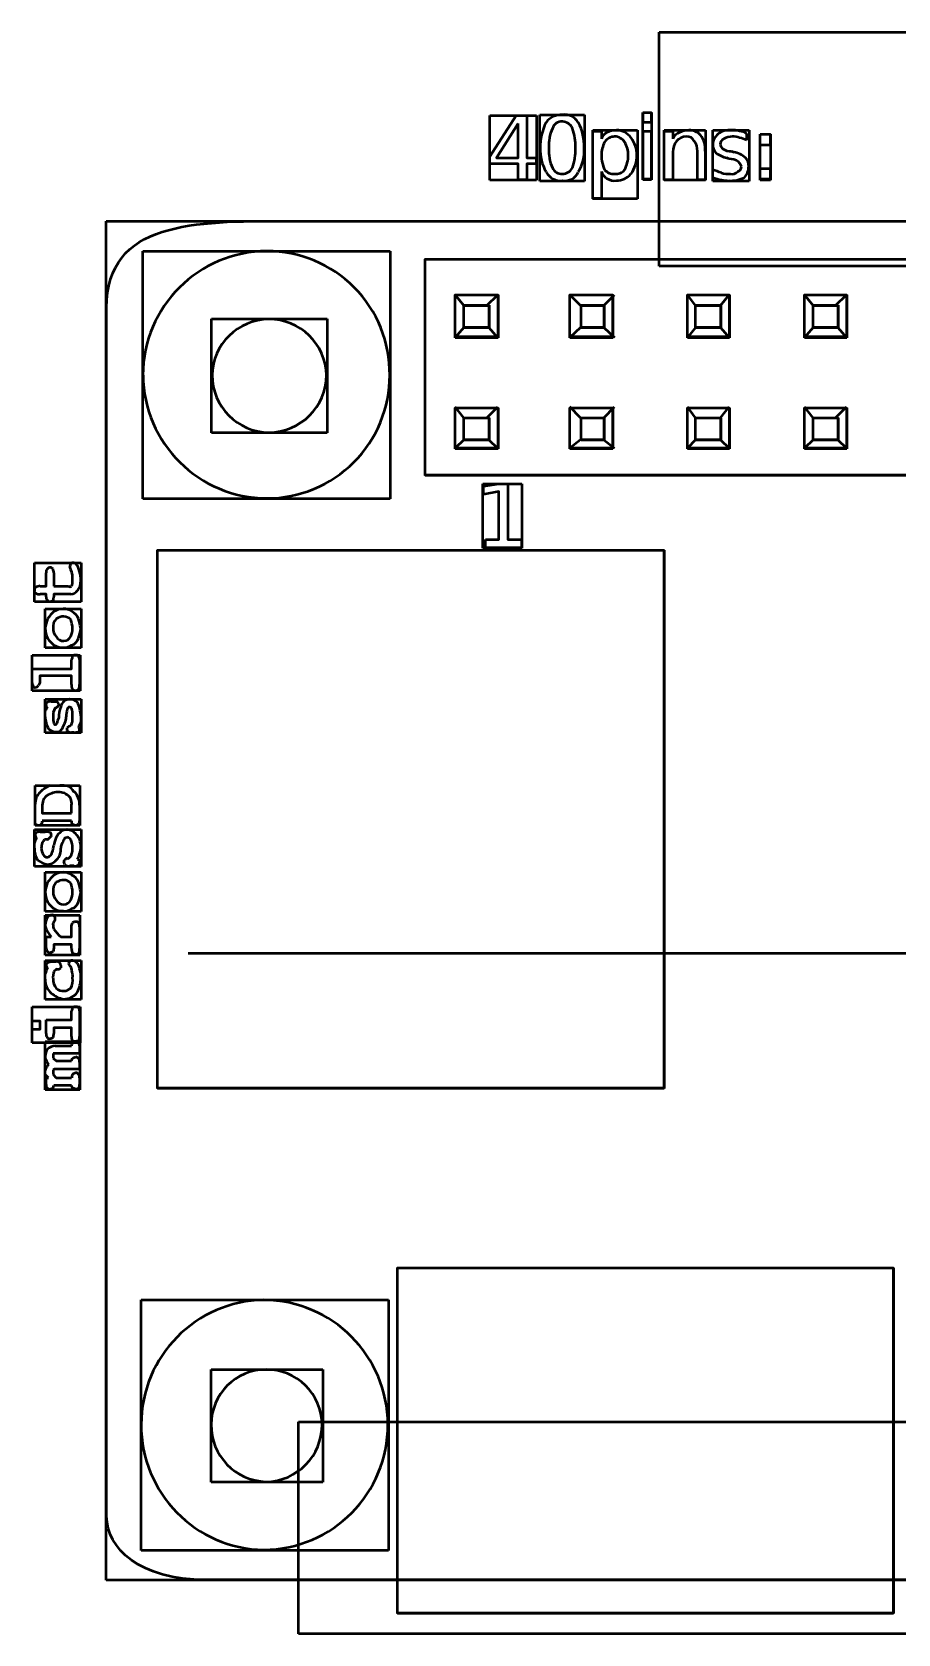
# Model space of a CAD drawing. Header units: millimetres. Extents: x 0 to 246, y -100 to 84.
# Drawn here: x 171.03 to 190.09, y 39.65 to 74.9 of the extents above; entities that cross this region are included whole.
import ezdxf

# ---------------------------------------------------------------- set-up
doc = ezdxf.new("R2010")
doc.units = ezdxf.units.MM
doc.layers.get('0').update_dxf_attribs({"lineweight": 50, "true_color": 0x000000})

msp = doc.modelspace()

# ---------------------------------------------------------------- linework, layer by layer
for p, q in [((184.833, 74.897), (192.793, 74.897)), ((184.833, 69.747), (184.833, 74.897)), ((181.103, 73.057), (182.133, 73.057)), ((181.103, 71.637), (181.103, 73.057)), ((182.133, 73.057), (182.133, 71.637)), ((182.203, 73.077), (183.193, 73.077)), ((182.203, 71.617), (182.203, 73.077)), ((183.193, 73.077), (183.193, 71.617)), ((184.473, 73.127), (184.663, 73.127)), ((184.473, 71.647), (184.473, 73.127)), ((184.663, 73.127), (184.663, 71.647)), ((183.373, 72.737), (184.353, 72.737)), ((183.373, 71.227), (183.373, 72.737)), ((184.353, 72.737), (184.353, 71.227)), ((184.943, 72.737), (185.853, 72.737)), ((184.943, 71.637), (184.943, 72.737)), ((185.853, 72.737), (185.853, 71.637)), ((186.013, 72.737), (186.813, 72.737)), ((186.013, 71.617), (186.013, 72.737)), ((186.813, 72.737), (186.813, 71.617)), ((187.053, 72.647), (187.283, 72.647)), ((187.053, 71.637), (187.053, 72.647)), ((187.283, 72.647), (187.283, 71.637)), ((182.133, 71.637), (181.103, 71.637)), ((183.193, 71.617), (182.203, 71.617)), ((184.663, 71.647), (184.473, 71.647)), ((185.853, 71.637), (184.943, 71.637)), ((186.813, 71.617), (186.013, 71.617)), ((187.283, 71.637), (187.053, 71.637)), ((184.353, 71.227), (183.373, 71.227)), ((172.663, 70.737), (237.593, 70.737)), ((172.663, 40.827), (172.663, 70.737)), ((173.473, 70.077), (178.913, 70.077)), ((173.473, 64.627), (173.473, 70.077)), ((178.913, 70.077), (178.913, 64.627)), ((179.683, 69.897), (212.793, 69.897)), ((179.683, 65.137), (179.683, 69.897)), ((192.793, 69.747), (184.833, 69.747)), ((180.343, 69.117), (181.293, 69.117)), ((180.343, 68.167), (180.343, 69.117)), ((181.293, 69.117), (181.293, 68.167)), ((182.863, 69.117), (183.813, 69.117)), ((182.863, 68.167), (182.863, 69.117)), ((183.813, 69.117), (183.813, 68.167)), ((185.453, 69.117), (186.383, 69.117)), ((185.453, 68.167), (185.453, 69.117)), ((186.383, 69.117), (186.383, 68.167)), ((188.033, 69.117), (188.963, 69.117)), ((188.033, 68.167), (188.033, 69.117)), ((188.963, 69.117), (188.963, 68.167)), ((180.533, 68.887), (181.093, 68.887)), ((180.533, 68.387), (180.533, 68.887)), ((181.093, 68.887), (181.093, 68.387)), ((183.113, 68.887), (183.623, 68.887)), ((183.113, 68.387), (183.113, 68.887)), ((183.623, 68.887), (183.623, 68.387)), ((185.633, 68.887), (186.193, 68.887)), ((185.633, 68.387), (185.633, 68.887)), ((186.193, 68.887), (186.193, 68.387)), ((188.223, 68.887), (188.773, 68.887)), ((188.223, 68.387), (188.223, 68.887)), ((188.773, 68.887), (188.773, 68.387)), ((174.983, 68.587), (177.523, 68.587)), ((174.983, 66.077), (174.983, 68.587)), ((177.523, 68.587), (177.523, 66.077)), ((181.093, 68.387), (180.533, 68.387)), ((183.623, 68.387), (183.113, 68.387)), ((186.193, 68.387), (185.633, 68.387)), ((188.773, 68.387), (188.223, 68.387)), ((181.293, 68.167), (180.343, 68.167)), ((183.813, 68.167), (182.863, 68.167)), ((186.383, 68.167), (185.453, 68.167)), ((188.963, 68.167), (188.033, 68.167)), ((180.343, 66.627), (181.293, 66.627)), ((180.343, 65.727), (180.343, 66.627)), ((181.293, 66.627), (181.293, 65.727)), ((182.863, 66.627), (183.813, 66.627)), ((182.863, 65.727), (182.863, 66.627)), ((183.813, 66.627), (183.813, 65.727)), ((185.453, 66.627), (186.383, 66.627)), ((185.453, 65.727), (185.453, 66.627)), ((186.383, 66.627), (186.383, 65.727)), ((188.033, 66.627), (188.963, 66.627)), ((188.033, 65.727), (188.033, 66.627)), ((188.963, 66.627), (188.963, 65.727)), ((180.533, 66.407), (181.093, 66.407)), ((180.533, 65.917), (180.533, 66.407)), ((181.093, 66.407), (181.093, 65.917)), ((183.113, 66.407), (183.623, 66.407)), ((183.113, 65.917), (183.113, 66.407)), ((183.623, 66.407), (183.623, 65.917)), ((185.633, 66.407), (186.193, 66.407)), ((185.633, 65.917), (185.633, 66.407)), ((186.193, 66.407), (186.193, 65.917)), ((188.223, 66.407), (188.773, 66.407)), ((188.223, 65.917), (188.223, 66.407)), ((188.773, 66.407), (188.773, 65.917)), ((177.523, 66.077), (174.983, 66.077)), ((181.293, 65.727), (180.343, 65.727)), ((181.093, 65.917), (180.533, 65.917)), ((183.813, 65.727), (182.863, 65.727)), ((183.623, 65.917), (183.113, 65.917)), ((186.383, 65.727), (185.453, 65.727)), ((186.193, 65.917), (185.633, 65.917)), ((188.963, 65.727), (188.033, 65.727)), ((188.773, 65.917), (188.223, 65.917)), ((212.793, 65.137), (179.683, 65.137)), ((180.953, 64.957), (181.813, 64.957)), ((180.953, 63.537), (180.953, 64.957)), ((181.813, 64.957), (181.813, 63.537)), ((178.913, 64.627), (173.473, 64.627)), ((173.793, 63.497), (184.943, 63.497)), ((173.793, 51.647), (173.793, 63.497)), ((181.813, 63.537), (180.953, 63.537)), ((184.943, 63.497), (184.943, 51.647)), ((171.083, 63.217), (172.113, 63.217)), ((171.083, 62.357), (171.083, 63.217)), ((171.883, 63.067), (171.863, 63.137)), ((172.113, 63.217), (172.113, 62.357)), ((172.113, 62.357), (171.083, 62.357)), ((171.323, 62.207), (172.113, 62.207)), ((171.323, 61.347), (171.323, 62.207)), ((172.113, 62.207), (172.113, 61.347)), ((172.113, 61.347), (171.323, 61.347)), ((171.033, 61.187), (172.093, 61.187)), ((171.033, 60.397), (171.033, 61.187)), ((172.093, 61.187), (172.093, 60.397)), ((172.093, 60.397), (171.033, 60.397)), ((171.203, 60.577), (171.173, 60.517)), ((171.323, 60.217), (172.113, 60.217)), ((171.323, 59.477), (171.323, 60.217)), ((171.323, 59.827), (171.323, 59.957)), ((171.493, 60.167), (171.563, 60.167)), ((171.543, 60.027), (171.493, 59.927)), ((171.493, 59.927), (171.493, 59.827)), ((171.903, 60.027), (171.863, 60.047)), ((172.113, 60.217), (172.113, 59.477)), ((171.803, 59.547), (171.803, 59.587)), ((171.923, 59.717), (171.923, 59.827)), ((172.103, 59.847), (172.103, 59.717)), ((172.113, 59.477), (171.323, 59.477)), ((171.103, 58.317), (172.083, 58.317)), ((171.103, 57.437), (171.103, 58.317)), ((171.423, 58.317), (171.563, 58.317)), ((172.083, 58.317), (172.083, 57.437)), ((171.103, 57.467), (171.103, 57.537)), ((171.083, 57.347), (172.113, 57.347)), ((171.083, 56.537), (171.083, 57.347)), ((172.083, 57.437), (171.103, 57.437)), ((171.373, 57.127), (171.303, 57.127)), ((172.113, 57.347), (172.113, 56.537)), ((171.083, 56.937), (171.083, 57.057)), ((172.113, 56.537), (171.083, 56.537)), ((171.323, 56.407), (172.113, 56.407)), ((171.323, 55.547), (171.323, 56.407)), ((172.033, 56.697), (172.073, 56.677)), ((172.073, 56.677), (172.073, 56.627)), ((172.113, 56.407), (172.113, 55.547)), ((172.113, 55.547), (171.323, 55.547)), ((171.323, 55.467), (172.083, 55.467)), ((171.323, 54.587), (171.323, 55.467)), ((172.083, 55.467), (172.083, 54.587)), ((171.903, 55.227), (171.923, 55.297)), ((171.513, 54.747), (171.493, 54.667)), ((172.083, 54.587), (171.323, 54.587)), ((171.323, 54.467), (172.113, 54.467)), ((171.323, 53.607), (171.323, 54.467)), ((171.663, 54.357), (171.663, 54.307)), ((172.113, 54.467), (172.113, 53.607)), ((174.465, 54.626), (207.342, 54.626)), ((171.323, 54.057), (171.323, 54.177)), ((172.113, 53.607), (171.323, 53.607)), ((171.033, 53.447), (172.093, 53.447)), ((171.033, 52.657), (171.033, 53.447)), ((172.093, 53.447), (172.093, 52.657)), ((172.093, 52.657), (171.033, 52.657)), ((171.323, 52.687), (172.083, 52.687)), ((171.323, 51.617), (171.323, 52.687)), ((172.083, 52.687), (172.083, 51.617)), ((171.543, 52.417), (171.493, 52.417)), ((171.493, 52.417), (171.493, 52.367)), ((171.493, 52.367), (171.493, 52.317)), ((171.493, 52.317), (171.563, 52.257)), ((171.903, 52.257), (171.923, 52.317)), ((171.323, 51.957), (171.323, 52.037)), ((171.393, 51.887), (171.323, 51.957)), ((171.493, 52.057), (171.493, 51.997)), ((171.493, 51.997), (171.493, 51.957)), ((171.493, 51.957), (171.563, 51.887)), ((172.083, 51.617), (171.323, 51.617)), ((184.943, 51.647), (173.793, 51.647)), ((179.073, 47.707), (189.993, 47.707)), ((179.073, 40.097), (179.073, 47.707)), ((189.993, 47.707), (189.993, 40.097)), ((173.433, 46.997), (178.873, 46.997)), ((173.433, 41.487), (173.433, 46.997)), ((178.873, 46.997), (178.873, 41.487)), ((174.973, 45.467), (177.433, 45.467)), ((174.973, 42.987), (174.973, 45.467)), ((177.433, 45.467), (177.433, 42.987)), ((176.893, 44.317), (192.153, 44.317)), ((176.893, 39.647), (176.893, 44.317)), ((177.433, 42.987), (174.973, 42.987)), ((178.873, 41.487), (173.433, 41.487)), ((237.593, 40.827), (172.663, 40.827)), ((189.993, 40.097), (179.073, 40.097)), ((192.153, 39.647), (176.893, 39.647))]:
    msp.add_line(p, q)
at = {"flags": 128}
for points in [[(181.683, 73.057), (181.923, 73.057), (181.923, 72.127), (182.123, 72.127), (182.123, 71.997), (181.923, 71.997), (181.923, 71.647), (181.733, 71.647), (181.733, 71.997), (181.103, 71.997), (181.103, 72.157), (181.683, 73.057)], [(184.483, 73.127), (184.653, 73.127), (184.653, 72.907), (184.483, 72.907), (184.483, 73.127)], [(181.733, 72.887), (181.253, 72.127), (181.733, 72.127), (181.733, 72.887)], [(183.563, 71.827), (183.563, 71.237), (183.373, 71.237), (183.373, 72.717), (183.563, 72.717), (183.563, 72.547)], [(184.483, 72.717), (184.653, 72.717), (184.653, 71.657), (184.483, 71.657), (184.483, 72.717)], [(185.133, 72.257), (185.133, 71.647), (184.943, 71.647), (184.943, 72.717), (185.133, 72.717), (185.133, 72.547)], [(186.753, 72.667), (186.753, 72.517)], [(187.053, 72.647), (187.273, 72.647), (187.273, 72.407), (187.053, 72.407), (187.053, 72.647)], [(185.843, 72.277), (185.843, 71.647), (185.673, 71.647), (185.673, 72.277)], [(186.423, 72.277), (186.473, 72.257)], [(186.363, 72.107), (186.323, 72.127)], [(186.013, 71.697), (186.013, 71.867)], [(187.053, 71.897), (187.273, 71.897), (187.273, 71.657), (187.053, 71.657), (187.053, 71.897)], [(176.613, 70.737), (235.623, 70.737)], [(176.613, 70.737), (235.623, 70.737)], [(196.263, 65.147), (179.683, 65.147), (179.683, 69.897), (212.783, 69.897), (212.783, 65.147), (196.263, 65.147)], [(196.263, 65.147), (179.683, 65.147), (179.683, 69.897), (212.783, 69.897), (212.783, 65.147), (196.263, 65.147)], [(181.283, 68.647), (181.283, 68.187), (180.343, 68.187), (180.343, 69.117), (181.283, 69.117), (181.283, 68.647)], [(181.283, 68.647), (181.283, 68.187), (180.343, 68.187), (180.343, 69.117), (181.283, 69.117), (181.283, 68.647)], [(180.533, 68.877), (180.343, 69.117)], [(181.043, 68.877), (181.283, 69.117)], [(183.803, 68.647), (183.803, 68.187), (182.863, 68.187), (182.863, 69.117), (183.803, 69.117), (183.803, 68.647)], [(183.803, 68.647), (183.803, 68.187), (182.863, 68.187), (182.863, 69.117), (183.803, 69.117), (183.803, 68.647)], [(183.103, 68.877), (182.863, 69.117)], [(183.613, 68.877), (183.853, 69.117)], [(186.373, 68.647), (186.373, 68.187), (185.453, 68.187), (185.453, 69.117), (186.373, 69.117), (186.373, 68.647)], [(186.373, 68.647), (186.373, 68.187), (185.453, 68.187), (185.453, 69.117), (186.373, 69.117), (186.373, 68.647)], [(185.633, 68.877), (185.453, 69.117)], [(186.183, 68.877), (186.373, 69.117)], [(188.953, 68.647), (188.953, 68.187), (188.033, 68.187), (188.033, 69.117), (188.953, 69.117), (188.953, 68.647)], [(188.953, 68.647), (188.953, 68.187), (188.033, 68.187), (188.033, 69.117), (188.953, 69.117), (188.953, 68.647)], [(188.223, 68.877), (188.033, 69.117)], [(188.713, 68.877), (188.953, 69.117)], [(172.673, 42.237), (172.673, 68.827)], [(172.673, 42.237), (172.673, 68.827)], [(181.083, 68.637), (181.083, 68.397), (180.533, 68.397), (180.533, 68.877), (181.083, 68.877), (181.083, 68.637)], [(181.083, 68.637), (181.083, 68.397), (180.533, 68.397), (180.533, 68.877), (181.083, 68.877), (181.083, 68.637)], [(183.613, 68.637), (183.613, 68.397), (183.113, 68.397), (183.113, 68.877), (183.613, 68.877), (183.613, 68.637)], [(183.613, 68.637), (183.613, 68.397), (183.113, 68.397), (183.113, 68.877), (183.613, 68.877), (183.613, 68.637)], [(186.183, 68.637), (186.183, 68.397), (185.633, 68.397), (185.633, 68.877), (186.183, 68.877), (186.183, 68.637)], [(186.183, 68.637), (186.183, 68.397), (185.633, 68.397), (185.633, 68.877), (186.183, 68.877), (186.183, 68.637)], [(188.763, 68.637), (188.763, 68.397), (188.223, 68.397), (188.223, 68.877), (188.763, 68.877), (188.763, 68.637)], [(188.763, 68.637), (188.763, 68.397), (188.223, 68.397), (188.223, 68.877), (188.763, 68.877), (188.763, 68.637)], [(180.533, 68.397), (180.343, 68.177)], [(181.083, 68.397), (181.273, 68.177)], [(183.103, 68.397), (182.863, 68.177)], [(183.613, 68.397), (183.853, 68.177)], [(185.633, 68.397), (185.453, 68.177)], [(186.183, 68.397), (186.373, 68.177)], [(188.223, 68.397), (188.033, 68.177)], [(188.763, 68.397), (188.953, 68.177)], [(180.533, 66.407), (180.343, 66.647)], [(181.283, 66.177), (181.283, 65.737), (180.343, 65.737), (180.343, 66.627), (181.283, 66.627), (181.283, 66.177)], [(181.283, 66.177), (181.283, 65.737), (180.343, 65.737), (180.343, 66.627), (181.283, 66.627), (181.283, 66.177)], [(181.043, 66.407), (181.283, 66.647)], [(183.103, 66.407), (182.863, 66.647)], [(183.803, 66.177), (183.803, 65.737), (182.863, 65.737), (182.863, 66.627), (183.803, 66.627), (183.803, 66.177)], [(183.803, 66.177), (183.803, 65.737), (182.863, 65.737), (182.863, 66.627), (183.803, 66.627), (183.803, 66.177)], [(183.613, 66.407), (183.853, 66.647)], [(185.633, 66.407), (185.453, 66.647)], [(186.373, 66.177), (186.373, 65.737), (185.453, 65.737), (185.453, 66.627), (186.373, 66.627), (186.373, 66.177)], [(186.373, 66.177), (186.373, 65.737), (185.453, 65.737), (185.453, 66.627), (186.373, 66.627), (186.373, 66.177)], [(186.183, 66.407), (186.373, 66.647)], [(188.223, 66.407), (188.033, 66.647)], [(188.953, 66.177), (188.953, 65.737), (188.033, 65.737), (188.033, 66.627), (188.953, 66.627), (188.953, 66.177)], [(188.953, 66.177), (188.953, 65.737), (188.033, 65.737), (188.033, 66.627), (188.953, 66.627), (188.953, 66.177)], [(188.713, 66.407), (188.953, 66.647)], [(181.083, 66.167), (181.083, 65.927), (180.533, 65.927), (180.533, 66.407), (181.083, 66.407), (181.083, 66.167)], [(181.083, 66.167), (181.083, 65.927), (180.533, 65.927), (180.533, 66.407), (181.083, 66.407), (181.083, 66.167)], [(183.613, 66.167), (183.613, 65.927), (183.113, 65.927), (183.113, 66.407), (183.613, 66.407), (183.613, 66.167)], [(183.613, 66.167), (183.613, 65.927), (183.113, 65.927), (183.113, 66.407), (183.613, 66.407), (183.613, 66.167)], [(186.183, 66.167), (186.183, 65.927), (185.633, 65.927), (185.633, 66.407), (186.183, 66.407), (186.183, 66.167)], [(186.183, 66.167), (186.183, 65.927), (185.633, 65.927), (185.633, 66.407), (186.183, 66.407), (186.183, 66.167)], [(188.763, 66.167), (188.763, 65.927), (188.223, 65.927), (188.223, 66.407), (188.763, 66.407), (188.763, 66.167)], [(188.763, 66.167), (188.763, 65.927), (188.223, 65.927), (188.223, 66.407), (188.763, 66.407), (188.763, 66.167)], [(180.533, 65.927), (180.343, 65.737)], [(181.083, 65.927), (181.273, 65.737)], [(183.103, 65.927), (182.863, 65.737)], [(183.613, 65.927), (183.853, 65.737)], [(185.633, 65.927), (185.453, 65.737)], [(186.183, 65.927), (186.373, 65.737)], [(188.223, 65.927), (188.033, 65.737)], [(188.763, 65.927), (188.953, 65.737)], [(181.013, 63.727), (181.303, 63.727), (181.303, 64.787), (180.963, 64.717), (180.963, 64.907), (181.303, 64.957), (181.503, 64.957), (181.503, 63.727), (181.803, 63.727), (181.803, 63.547), (181.013, 63.547), (181.013, 63.727)], [(179.323, 51.657), (173.793, 51.657), (173.793, 63.497), (184.933, 63.497), (184.933, 51.657), (179.323, 51.657)], [(179.323, 51.657), (173.793, 51.657), (173.793, 63.497), (184.933, 63.497), (184.933, 51.657), (179.323, 51.657)], [(171.213, 62.707), (171.343, 62.707), (171.343, 62.997)], [(171.513, 62.997), (171.513, 62.707)], [(171.343, 62.467), (171.343, 62.527), (171.213, 62.527)], [(171.513, 62.707), (171.833, 62.707)], [(171.883, 62.527), (171.513, 62.527), (171.513, 62.467)], [(171.033, 60.887), (171.903, 60.887), (171.903, 61.087)], [(172.073, 61.087), (172.073, 60.537)], [(171.033, 60.577), (171.033, 60.887)], [(171.903, 60.537), (171.903, 60.727), (171.203, 60.727), (171.203, 60.577)], [(171.343, 60.067), (171.343, 60.107)], [(171.453, 60.167), (171.493, 60.167)], [(171.953, 59.487), (171.903, 59.487)], [(172.073, 59.567), (172.073, 59.547)], [(171.563, 58.317), (171.643, 58.317)], [(171.643, 58.167), (171.563, 58.167)], [(171.103, 57.537), (171.103, 57.907)], [(171.253, 57.887), (171.253, 57.707), (171.903, 57.707)], [(171.903, 57.707), (171.903, 57.887)], [(172.073, 57.887), (172.073, 57.537)], [(171.903, 57.537), (171.253, 57.537)], [(171.213, 57.297), (171.323, 57.297)], [(171.953, 56.547), (171.863, 56.547)], [(171.663, 54.987), (171.903, 54.987), (171.903, 55.227)], [(172.073, 55.207), (172.073, 54.727)], [(171.343, 54.987), (171.453, 54.987)], [(171.343, 54.747), (171.343, 54.987)], [(171.903, 54.727), (171.903, 54.817), (171.513, 54.817), (171.513, 54.747)], [(171.453, 54.447), (171.563, 54.447)], [(171.343, 53.157), (171.903, 53.157), (171.903, 53.357)], [(172.073, 53.357), (172.073, 52.797)], [(171.033, 53.137), (171.203, 53.137), (171.203, 52.947), (171.033, 52.947), (171.033, 53.137)], [(171.343, 52.857), (171.343, 53.157)], [(171.903, 52.797), (171.903, 52.987), (171.513, 52.987), (171.513, 52.857)], [(171.543, 52.587), (171.903, 52.587)], [(172.073, 52.587), (172.073, 52.417), (171.543, 52.417)], [(172.073, 52.227), (172.073, 52.077), (171.543, 52.077)], [(171.563, 52.257), (171.903, 52.257)], [(171.343, 51.887), (171.393, 51.887)], [(171.343, 51.737), (171.343, 51.887)], [(171.563, 51.887), (171.903, 51.887)], [(172.073, 51.887), (172.073, 51.737)], [(171.903, 51.717), (171.513, 51.717)], [(184.503, 40.107), (179.073, 40.107), (179.073, 47.707), (189.983, 47.707), (189.983, 40.107), (184.503, 40.107)], [(184.503, 40.107), (179.073, 40.107), (179.073, 47.707), (189.983, 47.707), (189.983, 40.107), (184.503, 40.107)], [(235.623, 40.837), (174.853, 40.837)], [(235.623, 40.837), (174.853, 40.837)]]:
    msp.add_lwpolyline(points, dxfattribs=at)
for centre, radius, start, end in [((182.68, 72.658), 0.419, 86.9154, 143.64), ((182.746, 72.72), 0.36, 31.3598, 96.8271), ((183.43, 72.359), 1.217, 153.2683, 180.5931), ((183.338, 72.395), 0.937, 155.9576, 182.964), ((182.692, 72.707), 0.22, 87.1057, 161.4681), ((182.702, 72.689), 0.237, 21.6143, 89.8119), ((181.873, 72.385), 1.121, 358.0429, 20.4493), ((182.08, 72.386), 1.103, 357.9671, 28.1715), ((183.771, 72.49), 0.216, 114.1107, 164.6867), ((183.901, 72.238), 0.499, 90.8999, 115.8851), ((183.893, 72.351), 0.386, 34.0159, 90.0251), ((185.333, 72.483), 0.21, 103.8186, 162.2316), ((185.482, 72.314), 0.423, 89.9254, 118.1471), ((185.495, 72.403), 0.334, 42.0586, 92.0772), ((185.373, 72.332), 0.474, 353.3487, 38.5421), ((186.308, 72.417), 0.295, 128.802, 178.0679), ((186.388, 72.308), 0.43, 85.3582, 128.0403), ((186.453, 72.184), 0.554, 74.2474, 93.0722), ((186.576, 72.385), 0.333, 57.8312, 85.2989), ((183.24, 72.318), 1.027, 178.3793, 209.1839), ((183.418, 72.304), 1.016, 177.5847, 203.025), ((181.773, 72.315), 1.22, 340.44, 1.481), ((182.247, 72.296), 0.938, 329.3044, 3.1324), ((184.153, 72.198), 0.59, 151.7875, 181.0716), ((183.86, 72.322), 0.275, 91.4839, 145.737), ((183.853, 72.336), 0.261, 32.6919, 90.0872), ((183.567, 72.181), 0.587, 0.5625, 30.2818), ((183.725, 72.188), 0.618, 359.9163, 37.8559), ((185.54, 72.255), 0.407, 143.4528, 179.6773), ((185.439, 72.292), 0.305, 91.0916, 137.7963), ((185.444, 72.421), 0.176, 25.4476, 93.6213), ((185.367, 72.301), 0.307, 355.5563, 39.7439), ((186.247, 72.405), 0.235, 174.7321, 225.7177), ((186.314, 72.42), 0.141, 115.5692, 177.0506), ((186.349, 72.464), 0.179, 191.9972, 229.9303), ((186.402, 72.584), 0.308, 236.661, 273.8519), ((186.446, 72.2), 0.397, 90.4046, 119.0825), ((186.472, 72.311), 0.288, 62.9475, 95.8132), ((186.513, 72.048), 0.527, 62.9387, 80.1914), ((184.285, 72.177), 0.722, 179.2302, 205.448), ((183.437, 72.196), 0.716, 332.6505, 359.277), ((183.654, 72.18), 0.689, 324.2322, 0.5829), ((186.445, 72.711), 0.596, 232.5883, 258.1646), ((186.364, 71.728), 0.379, 54.6164, 90.0834), ((186.409, 71.803), 0.458, 44.9315, 81.9384), ((186.532, 71.933), 0.111, 286.0869, 1.8583), ((186.442, 71.884), 0.207, 14.6427, 47.2849), ((186.425, 71.942), 0.378, 319.6074, 359.2805), ((186.564, 71.957), 0.24, 355.2925, 45.1573), ((182.669, 71.999), 0.374, 209.1686, 275.1832), ((182.691, 72.007), 0.231, 205.8032, 273.0384), ((182.703, 72.028), 0.251, 270.0317, 331.1268), ((182.754, 71.951), 0.328, 261.1038, 335.8874), ((183.793, 71.888), 0.238, 194.8355, 242.4841), ((183.826, 72.026), 0.25, 219.4118, 276.0901), ((183.856, 71.939), 0.314, 236.5276, 276.6874), ((183.884, 72.015), 0.24, 262.5513, 321.9467), ((183.89, 72.049), 0.422, 270.3661, 319.8636), ((185.313, 69.674), 2.302, 67.2544, 72.2959), ((186.335, 72.535), 0.898, 248.9739, 261.5389), ((186.355, 72.331), 0.555, 254.0782, 273.9037), ((186.348, 72.155), 0.529, 254.1011, 271.6488), ((186.394, 72.381), 0.755, 267.6292, 294.9907), ((186.435, 71.949), 0.177, 256.3971, 316.382), ((176.206, 67.343), 2.733, 90.0719, 179.9281), ((176.206, 67.343), 2.733, 90.0719, 179.9281), ((176.201, 67.375), 2.702, 359.4009, 89.966), ((176.201, 67.375), 2.702, 359.4009, 89.966), ((176.252, 67.317), 1.26, 90.4205, 178.6554), ((176.252, 67.317), 1.26, 90.4205, 178.6554), ((176.249, 67.313), 1.264, 1.54, 90.2933), ((176.249, 67.313), 1.264, 1.54, 90.2933), ((176.209, 67.373), 2.736, 180.54, 269.8813), ((176.209, 67.373), 2.736, 180.54, 269.8813), ((176.259, 67.352), 1.266, 180.2473, 269.2962), ((176.259, 67.352), 1.266, 180.2473, 269.2962), ((176.199, 67.341), 2.704, 270.0771, 0.1347), ((176.199, 67.341), 2.704, 270.0771, 0.1347), ((176.243, 67.357), 1.27, 269.9842, 359.5629), ((176.243, 67.357), 1.27, 269.9842, 359.5629), ((171.43, 63.048), 0.069, 95.9536, 145.9739), ((171.267, 62.655), 0.488, 62.3217, 71.2812), ((171.684, 63.23), 0.201, 332.534, 350.5961), ((171.939, 63.134), 0.0844, 80.388, 131.5028), ((171.958, 63.177), 0.0399, 29.374, 97.4959), ((171.775, 62.991), 0.3, 6.9546, 43.4476), ((171.425, 63.02), 0.0847, 127.5041, 195.626), ((171.103, 62.953), 0.412, 6.105, 18.9526), ((171.456, 62.872), 0.469, 354.4266, 24.4981), ((171.708, 62.801), 0.217, 334.2238, 6.8515), ((171.764, 62.814), 0.339, 322.4593, 2.2405), ((171.616, 62.856), 0.488, 356.5634, 20.4981), ((171.122, 62.594), 0.0414, 161.2001, 242.4027), ((171.166, 62.621), 0.0844, 138.4972, 189.612), ((171.297, 62.183), 0.531, 99.088, 111.4222), ((171.187, 62.647), 0.123, 227.0208, 282.4689), ((171.395, 62.448), 0.0556, 159.9716, 246.4255), ((171.408, 62.398), 0.035, 182.5884, 295.4841), ((171.436, 62.433), 0.0672, 258.6959, 327.7013), ((171.317, 62.485), 0.197, 333.4214, 354.6878), ((171.868, 62.74), 0.0482, 223.4834, 316.5166), ((171.86, 62.75), 0.224, 275.8189, 320.3261), ((172.359, 61.266), 1.221, 133.8208, 143.8074), ((171.738, 61.76), 0.447, 93.1959, 120.2026), ((171.727, 61.919), 0.288, 52.2604, 92.6885), ((171.781, 61.882), 0.292, 21.0575, 65.2473), ((171.954, 61.738), 0.632, 156.7746, 176.4404), ((171.868, 61.785), 0.545, 180.8583, 204.7503), ((171.774, 61.8), 0.282, 138.4304, 184.6997), ((171.719, 61.761), 0.227, 176.0533, 226.4477), ((171.74, 61.7), 0.337, 91.1521, 121.627), ((171.727, 61.829), 0.208, 41.5803, 88.3859), ((171.278, 61.74), 0.646, 3.2402, 20.5371), ((171.487, 61.779), 0.436, 335.2596, 359.6828), ((171.068, 61.642), 1.043, 7.4546, 19.3304), ((171.32, 61.839), 0.785, 338.9339, 355.4575), ((171.945, 61.95), 0.694, 214.5237, 231.5265), ((171.689, 61.685), 0.329, 237.684, 274.2435), ((171.728, 61.684), 0.187, 207.6782, 271.3907), ((171.752, 61.593), 0.239, 260.528, 308.9591), ((171.728, 61.667), 0.17, 271.7739, 335.6063), ((171.852, 61.608), 0.207, 284.2305, 345.7695), ((172.351, 61.017), 0.454, 160.7497, 171.1778), ((171.982, 61.092), 0.0952, 83.466, 128.4248), ((172.002, 61.114), 0.0735, 46.0723, 97.0578), ((171.978, 61.106), 0.0965, 348.7483, 39.3242), ((171.087, 60.562), 0.0565, 164.374, 232.4959), ((171.092, 60.515), 0.0392, 176.6514, 286.029), ((171.107, 60.551), 0.074, 266.746, 332.7438), ((172.023, 60.509), 0.124, 166.9475, 215.6724), ((171.983, 60.481), 0.0745, 216.047, 277.5558), ((172.001, 60.466), 0.0599, 262.5041, 330.626), ((171.953, 60.509), 0.124, 324.3276, 13.0525), ((171.699, 59.807), 0.405, 143.6491, 158.2417), ((171.371, 60.117), 0.0299, 86.3586, 199.9016), ((171.367, 60.07), 0.024, 187.7204, 284.8994), ((171.437, 60.06), 0.108, 81.5374, 126.5351), ((171.548, 60.066), 0.0399, 262.5041, 330.626), ((171.477, 60.021), 0.17, 30.5297, 59.4703), ((171.549, 60.113), 0.074, 297.1423, 355.4775), ((172.235, 59.828), 0.612, 159.0747, 182.0006), ((171.838, 60.025), 0.176, 126.5164, 172.9707), ((171.905, 59.913), 0.307, 97.9211, 124.1539), ((172.703, 59.805), 0.92, 167.9551, 178.6253), ((171.885, 59.96), 0.0898, 104.0398, 155.5713), ((171.859, 59.966), 0.251, 46.1355, 89.1042), ((171.338, 59.869), 0.586, 355.8433, 15.5779), ((171.405, 59.842), 0.698, 0.3872, 25.8808), ((171.785, 59.812), 0.462, 178.1179, 212.0191), ((171.857, 59.807), 0.364, 176.9425, 199.3177), ((171.542, 59.686), 0.0294, 178.7811, 271.2189), ((171.546, 59.694), 0.0373, 264.7935, 348.9463), ((171.752, 59.697), 0.169, 139.5978, 183.5323), ((171.215, 59.878), 0.57, 326.9509, 354.8621), ((172.561, 58.463), 1.356, 120.0118, 123.9989), ((172.075, 59.591), 0.197, 140.3083, 166.5616), ((173.123, 59.25), 1.122, 155.4023, 162.5226), ((172.053, 59.567), 0.0196, 358.7811, 91.2189), ((171.557, 59.723), 0.226, 223.5157, 266.4505), ((171.566, 59.644), 0.149, 261.1524, 328.8814), ((171.835, 59.532), 0.035, 154.5159, 267.4116), ((171.88, 59.578), 0.0936, 239.6726, 284.0672), ((171.976, 59.765), 0.279, 265.3223, 286.0989), ((172.04, 59.531), 0.0363, 290.301, 26.0962), ((171.582, 57.807), 0.522, 136.491, 151.4543), ((167.411, 62.523), 5.775, 311.0362, 312.2309), ((172.083, 56.936), 1.531, 115.5361, 121.0654), ((171.593, 57.797), 0.371, 94.6223, 117.2685), ((171.674, 57.702), 0.615, 75.061, 92.921), ((171.653, 57.968), 0.2, 52.9671, 92.8274), ((171.759, 58.113), 0.198, 21.8797, 68.1203), ((171.877, 58.048), 0.154, 18.5743, 64.6928), ((171.545, 57.924), 0.442, 162.5503, 182.2604), ((171.68, 57.841), 0.429, 154.29, 173.8192), ((171.514, 57.874), 0.268, 109.7723, 145.3649), ((171.691, 57.926), 0.217, 27.6733, 67.7794), ((171.629, 57.919), 0.276, 353.3052, 22.955), ((171.732, 57.917), 0.342, 355.0099, 31.7751), ((171.162, 57.541), 0.0952, 231.5752, 276.534), ((171.191, 57.493), 0.0497, 248.8781, 327.9918), ((171.199, 57.515), 0.0587, 305.7311, 22.3781), ((171.957, 57.515), 0.0587, 157.6219, 234.2689), ((171.982, 57.541), 0.0952, 231.5752, 276.534), ((172.002, 57.52), 0.0735, 262.9422, 313.9277), ((172, 57.52), 0.0748, 314.9499, 13.1593), ((171.312, 57.005), 0.234, 139.6403, 167.2296), ((171.131, 57.247), 0.0299, 86.3586, 199.9016), ((171.185, 57.222), 0.0829, 169.5454, 231.5667), ((171.189, 57.224), 0.077, 71.6468, 136.4257), ((171.093, 57.224), 0.231, 313.7243, 335.2004), ((171.345, 57.149), 0.15, 58.7995, 98.5806), ((171.241, 57.309), 0.225, 305.9689, 324.0311), ((171.425, 57.247), 0.0299, 340.0984, 93.6414), ((171.412, 57.22), 0.0443, 284.1671, 22.7028), ((172.045, 56.946), 0.534, 154.4024, 174.5494), ((171.831, 57.055), 0.294, 124.7876, 155.6013), ((171.795, 57.149), 0.198, 87.5836, 131.7241), ((171.878, 57.039), 0.172, 136.6941, 163.8162), ((171.823, 57.055), 0.123, 99.1593, 124.4436), ((171.784, 57.062), 0.285, 43.039, 86.2686), ((171.795, 57.075), 0.102, 30.4418, 85.5474), ((171.474, 56.942), 0.449, 359.4013, 24.376), ((171.719, 56.986), 0.385, 355.6354, 44.6372), ((171.523, 56.916), 0.441, 177.2782, 212.8588), ((172.701, 56.754), 1.479, 168.1803, 172.895), ((171.603, 56.967), 0.371, 184.6223, 207.2685), ((171.384, 56.869), 0.133, 212.9518, 265.1207), ((171.374, 56.791), 0.0544, 268.5743, 333.3532), ((171.384, 56.847), 0.0891, 296.0168, 359.9724), ((170.883, 57.084), 0.636, 338.0546, 352.0825), ((171.233, 56.919), 0.43, 334.9798, 2.4004), ((171.982, 56.914), 0.32, 147.2642, 175.8659), ((171.795, 56.821), 0.108, 308.9705, 357.8994), ((171.67, 56.917), 0.254, 336.6634, 4.4119), ((171.664, 56.886), 0.415, 332.7912, 350.3389), ((171.849, 56.938), 0.254, 331.5527, 4.2578), ((171.453, 57.044), 0.474, 230.797, 260.3151), ((171.333, 56.91), 0.336, 276.8716, 302.4361), ((170.771, 57.479), 1.13, 311.0538, 318.9462), ((171.738, 55.96), 0.447, 93.1959, 120.2026), ((171.727, 56.119), 0.288, 52.2604, 92.6885), ((171.772, 56.64), 0.0414, 117.5973, 198.7999), ((171.506, 56.507), 0.257, 15.7793, 27.8235), ((171.843, 56.616), 0.108, 111.4532, 145.8664), ((171.837, 56.667), 0.123, 227.0208, 282.4689), ((171.821, 56.763), 0.0497, 248.8781, 327.9918), ((171.975, 56.656), 0.111, 258.7292, 314.6693), ((172.034, 56.614), 0.0414, 297.5973, 18.7999), ((171.954, 55.938), 0.632, 156.7746, 176.4404), ((172.359, 55.466), 1.221, 133.8208, 143.8074), ((171.774, 56), 0.282, 138.4304, 184.6997), ((171.74, 55.9), 0.337, 91.1521, 121.627), ((171.727, 56.029), 0.208, 41.5803, 88.3859), ((171.278, 55.94), 0.646, 3.2402, 20.5371), ((171.781, 56.082), 0.292, 21.0575, 65.2473), ((171.068, 55.842), 1.043, 7.4546, 19.3304), ((171.868, 55.985), 0.545, 180.8583, 204.7503), ((171.945, 56.15), 0.694, 214.5237, 231.5265), ((171.719, 55.961), 0.227, 176.0533, 226.4477), ((171.728, 55.884), 0.187, 207.6782, 271.3907), ((171.728, 55.867), 0.17, 271.7739, 335.6063), ((171.487, 55.979), 0.436, 335.2596, 359.6828), ((171.852, 55.808), 0.207, 284.2305, 345.7695), ((171.32, 56.039), 0.785, 338.9339, 355.4575), ((171.66, 55.24), 0.337, 148.373, 178.8479), ((171.49, 55.309), 0.159, 95.9992, 137.1309), ((171.484, 55.44), 0.0295, 14.1671, 112.7028), ((171.689, 55.885), 0.329, 237.684, 274.2435), ((171.46, 55.383), 0.0831, 355.9269, 50.4703), ((171.425, 55.398), 0.12, 317.2148, 349.6551), ((171.752, 55.793), 0.239, 260.528, 308.9591), ((171.471, 55.233), 0.149, 174.4581, 210.5995), ((171.971, 55.443), 0.69, 204.4654, 221.345), ((171.576, 55.261), 0.0844, 138.4972, 189.612), ((171.697, 55.245), 0.204, 179.4837, 205.5739), ((172.388, 55.778), 1.073, 215.3604, 227.4869), ((171.986, 55.209), 0.108, 86.2148, 125.676), ((172.008, 55.263), 0.0565, 37.5041, 105.626), ((171.953, 55.227), 0.122, 350.2382, 34.8194), ((171.434, 54.735), 0.0912, 172.637, 228.4751), ((171.407, 54.679), 0.0363, 200.301, 296.0962), ((171.437, 54.73), 0.0844, 260.388, 311.5028), ((172.067, 54.7), 0.166, 170.6645, 209.9452), ((171.909, 54.7), 0.166, 330.0548, 9.3355), ((171.708, 54.103), 0.392, 148.7335, 169.1915), ((171.402, 54.365), 0.0599, 119.374, 187.4959), ((171.407, 54.362), 0.0646, 184.131, 237.7965), ((171.654, 53.788), 0.689, 107.0013, 114.1108), ((171.485, 54.117), 0.339, 62.1944, 76.6935), ((171.601, 54.35), 0.0756, 256.1425, 324.9696), ((171.59, 54.366), 0.0735, 352.9422, 43.9277), ((171.936, 54.369), 0.107, 133.2101, 164.8624), ((172.043, 54.494), 0.231, 204.7996, 226.2757), ((171.914, 54.394), 0.0735, 82.9422, 133.9277), ((171.796, 54.263), 0.108, 351.5374, 36.5351), ((171.783, 53.995), 0.637, 70.7802, 77.329), ((171.902, 54.313), 0.155, 32.666, 82.3916), ((171.96, 54.796), 0.201, 279.4039, 297.466), ((171.487, 54.111), 0.617, 357.7975, 27.6512), ((171.675, 54.022), 0.354, 174.4118, 231.0901), ((171.908, 54.094), 0.416, 161.4293, 185.151), ((171.799, 54.052), 0.306, 179.011, 219.5691), ((171.68, 54.067), 0.231, 114.7996, 136.2757), ((171.529, 54.037), 0.397, 333.0467, 7.2216), ((171.604, 54.128), 0.322, 352.6298, 21.6202), ((171.381, 54.077), 0.722, 334.552, 0.7698), ((171.821, 54.172), 0.562, 229.161, 261.0294), ((171.71, 54.001), 0.206, 224.6006, 276.5194), ((171.724, 54.037), 0.24, 272.1476, 311.4552), ((171.729, 54.001), 0.384, 270.6571, 322.473), ((172.209, 53.307), 0.31, 157.312, 170.7972), ((171.982, 53.352), 0.0952, 83.466, 128.4248), ((172.002, 53.374), 0.0735, 46.0723, 97.0578), ((172, 53.374), 0.0748, 346.8407, 45.0501), ((171.416, 52.833), 0.077, 161.6468, 226.4257), ((171.403, 52.783), 0.0407, 187.9435, 298.9264), ((171.551, 52.326), 0.261, 91.7521, 133.0082), ((171.429, 52.83), 0.0831, 265.9269, 320.4703), ((171.306, 52.866), 0.207, 334.4672, 357.4603), ((172.01, 52.773), 0.11, 167.666, 217.3916), ((171.014, 52.852), 0.928, 343.4166, 348.5109), ((171.983, 52.751), 0.0745, 216.047, 277.5558), ((171.986, 52.579), 0.108, 86.2148, 125.676), ((172.001, 52.736), 0.0599, 262.5041, 330.626), ((172.008, 52.633), 0.0565, 37.5041, 105.626), ((171.966, 52.773), 0.11, 322.6084, 12.334), ((171.939, 52.596), 0.134, 356.18, 31.8925), ((171.43, 52.343), 0.11, 167.666, 217.3916), ((171.62, 52.351), 0.298, 146.1579, 176.9722), ((171.573, 52.329), 0.235, 192.8312, 220.2989), ((171.553, 52.01), 0.231, 133.7243, 155.2004), ((171.767, 52.779), 0.488, 288.7188, 297.6783), ((171.952, 52.189), 0.163, 51.5463, 75.3236), ((171.966, 52.25), 0.11, 347.666, 37.3916), ((171.431, 52.044), 0.108, 144.324, 183.7852), ((171.533, 52.031), 0.0475, 77.2987, 146.3041), ((172.004, 51.896), 0.101, 142.9863, 185.1229), ((172.041, 51.832), 0.172, 106.1838, 133.3059), ((171.991, 51.929), 0.0675, 24.0343, 88.5856), ((172.027, 51.912), 0.052, 331.4873, 60.4035), ((171.409, 51.716), 0.0691, 162.3435, 238.7686), ((171.425, 51.713), 0.0765, 227.5934, 268.8038), ((171.283, 52.259), 0.637, 282.671, 289.2198), ((171.109, 51.818), 0.417, 337.215, 345.9151), ((171.966, 51.705), 0.0643, 168.9813, 227.8886), ((171.783, 51.035), 0.637, 70.7802, 77.329), ((171.96, 51.836), 0.201, 279.4039, 297.466), ((171.989, 51.715), 0.0863, 317.4278, 14.4997), ((176.176, 44.255), 2.742, 90.8874, 179.9552), ((176.176, 44.255), 2.742, 90.8874, 179.9552), ((176.115, 44.248), 2.748, 0.1755, 89.615), ((176.115, 44.248), 2.748, 0.1755, 89.615), ((176.187, 44.253), 1.214, 90.1951, 179.8049), ((176.187, 44.253), 1.214, 90.1951, 179.8049), ((176.195, 44.248), 1.218, 0.397, 90.5423), ((176.195, 44.248), 1.218, 0.397, 90.5423), ((176.18, 44.243), 2.747, 179.7182, 269.0226), ((176.18, 44.243), 2.747, 179.7182, 269.0226), ((176.218, 44.241), 1.245, 179.2887, 268.392), ((176.218, 44.241), 1.245, 179.2887, 268.392), ((176.11, 44.25), 2.753, 270.4738, 0.1523), ((176.11, 44.25), 2.753, 270.4738, 0.1523), ((176.164, 44.245), 1.249, 270.853, 0.5276), ((176.164, 44.245), 1.249, 270.853, 0.5276)]:
    msp.add_arc(centre, radius, start, end)
for points in [[(172.673, 68.827), (172.673, 70.737), (174.613, 70.737), (176.613, 70.737)], [(172.673, 68.827), (172.673, 70.737), (174.613, 70.737), (176.613, 70.737)], [(174.853, 40.837), (173.403, 40.837), (172.673, 41.527), (172.673, 42.237)], [(174.853, 40.837), (173.403, 40.837), (172.673, 41.527), (172.673, 42.237)]]:
    msp.add_open_spline(points, degree=3)

doc.saveas('drawing.dxf')
